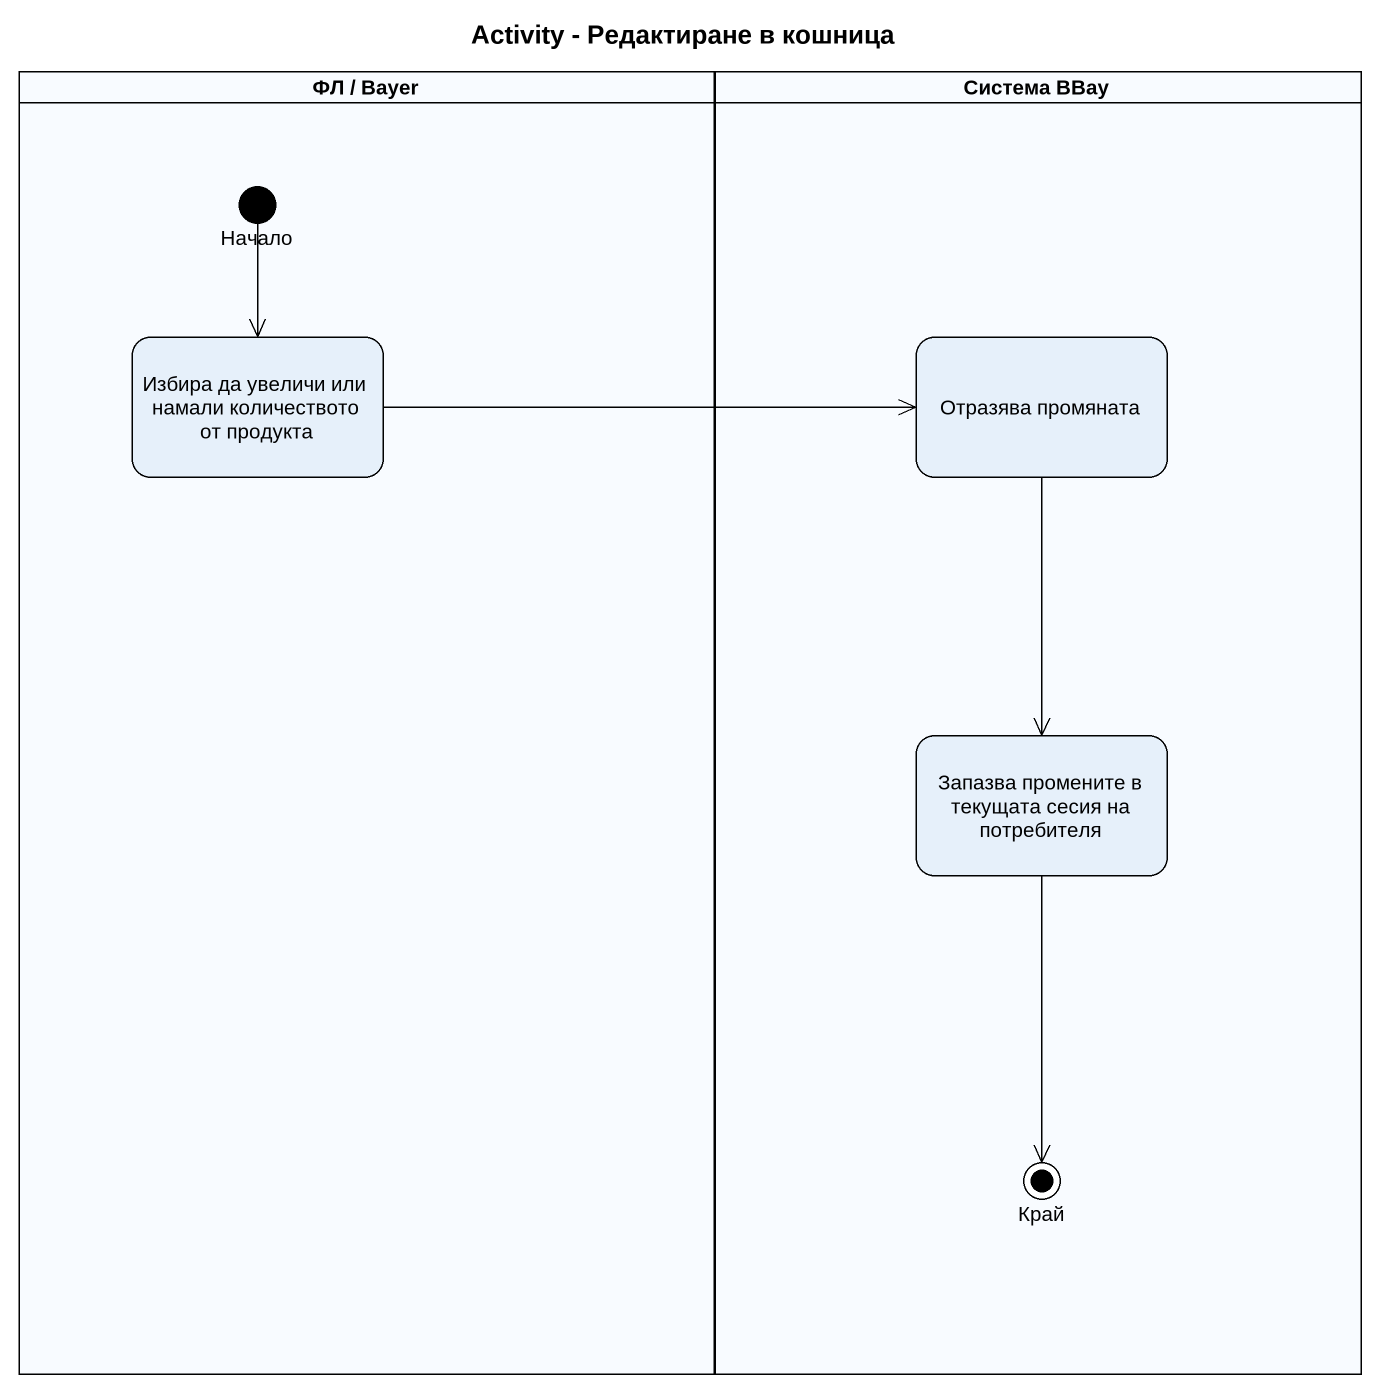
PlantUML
@startuml
title Activity - Редактиране в кошница
hide empty description
state "ФЛ / Bayer" as ФЛ_Bayer <<partition>> {
  state Начало <<start>>
  state "Избира да увеличи или намали количеството от продукта" as Избира_да_увеличи_или
}
state "Система BBay" as Система_BBay <<partition>> {
  state "Отразява промяната" as Отразява_промяната
  state "Запазва промените в текущата сесия на потребителя" as Запазва_промените_в
  state Край <<end>>
}
Начало --> Избира_да_увеличи_или
Избира_да_увеличи_или -right-> Отразява_промяната
Отразява_промяната --> Запазва_промените_в
Запазва_промените_в --> Край
@enduml
